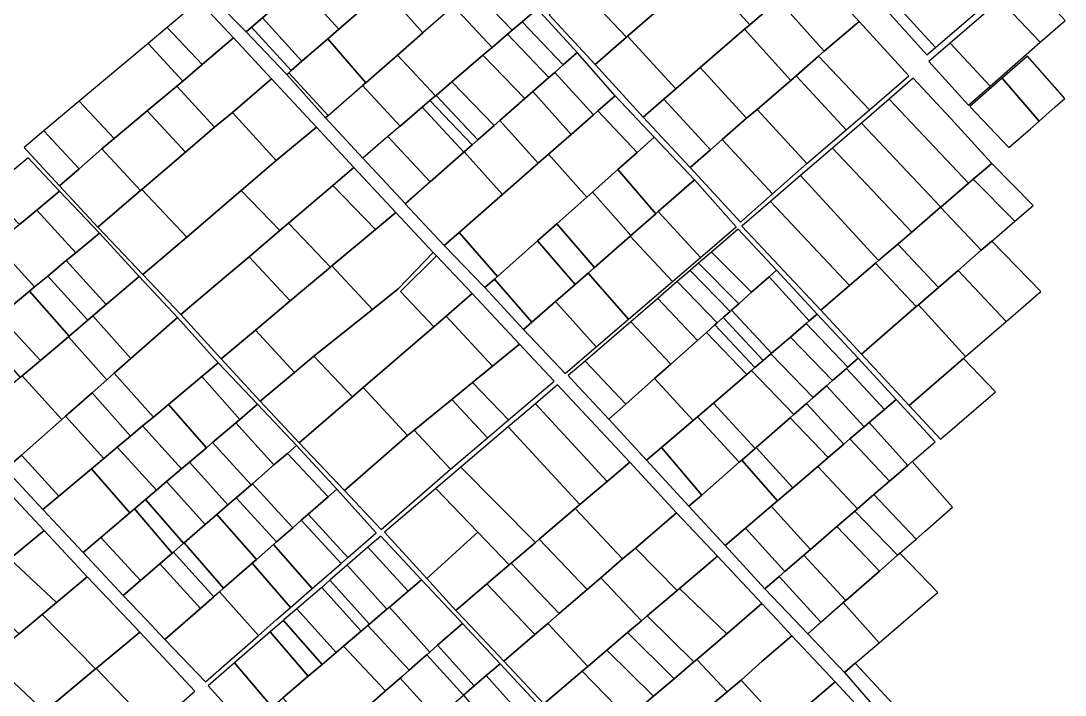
# Model space of a CAD drawing. Header units: metres. Extents: x 569648 to 571548, y 2333509 to 2335006.
# Drawn here: x 571015.2 to 571465.6, y 2334467.6 to 2334758.5 of the extents above; entities that cross this region are included whole.
import ezdxf

# ---------------------------------------------------------------- set-up
doc = ezdxf.new("R2010")
doc.units = ezdxf.units.M
doc.header["$MEASUREMENT"] = 0
doc.linetypes.add('CENTER', pattern=[2, 1.25, -0.25, 0.25, -0.25])
doc.layers.add('Net bo thua dat', color=210, linetype='CENTER', lineweight=30)

msp = doc.modelspace()

# ---------------------------------------------------------------- linework, layer by layer
at = {"layer": 'Net bo thua dat', "linetype": 'Continuous', "flags": 128}
for points in [[(571321.57, 2334790.71), (571314.49, 2334784.61), (571308.93, 2334779.77), (571329.63, 2334756.84), (571342.01, 2334767.51), (571342.24, 2334768.14)], [(571272.5, 2334786.45), (571271.12, 2334785.26), (571260.96, 2334776.53), (571256.48, 2334772.67), (571276.44, 2334751.52), (571276.83, 2334751.86), (571292.48, 2334765.47)], [(571143.79, 2334780.95), (571135.52, 2334773.79), (571135.38, 2334773.67), (571152.37, 2334754.91), (571160.74, 2334762.18)], [(571221.17, 2334781.83), (571213.56, 2334775.18), (571210.21, 2334772.25), (571227.18, 2334754.51), (571231.42, 2334758.14), (571237.87, 2334763.66)], [(571308.93, 2334779.77), (571305.78, 2334777.03), (571292.48, 2334765.47), (571276.83, 2334751.86), (571297.75, 2334729.15), (571308.19, 2334738.37), (571327.37, 2334754.89), (571329.63, 2334756.84)], [(571356.62, 2334780.4), (571342.24, 2334768.14), (571342.01, 2334767.51), (571361.76, 2334745.43), (571376.76, 2334758.31)], [(571427.02, 2334761.8), (571409.05, 2334780.77), (571394.54, 2334767.98), (571392.39, 2334766.08), (571409.66, 2334747.02)], [(571111.58, 2334778.63), (571098.77, 2334767.77), (571112.35, 2334753.72), (571119.37, 2334759.8), (571124.56, 2334764.3)], [(571448.89, 2334777.12), (571437.69, 2334767.46), (571454.88, 2334749.27), (571465.64, 2334758.72)], [(571135.38, 2334773.67), (571130.04, 2334769.04), (571124.56, 2334764.3), (571119.37, 2334759.8), (571136.46, 2334741.09), (571147.55, 2334750.72), (571152.37, 2334754.91)], [(571172.08, 2334772.02), (571168.26, 2334768.71), (571160.74, 2334762.18), (571152.37, 2334754.91), (571147.55, 2334750.72), (571164.02, 2334731.85), (571177.67, 2334743.79), (571188.61, 2334753.35)], [(571210.21, 2334772.25), (571201.83, 2334764.92), (571218.49, 2334747.07), (571225.15, 2334752.77), (571227.18, 2334754.51)], [(571256.48, 2334772.67), (571243.06, 2334761.13), (571262.95, 2334739.66), (571276.44, 2334751.52)], [(571091.95, 2334767.13), (571078.29, 2334755.66), (571093.42, 2334739.63), (571106.9, 2334751.16)], [(571342.01, 2334767.51), (571329.63, 2334756.84), (571327.37, 2334754.89), (571347.38, 2334732.81), (571349.69, 2334734.8), (571359.28, 2334743.24), (571361.76, 2334745.43)], [(571392.39, 2334766.08), (571388.82, 2334762.94), (571388.95, 2334762.8), (571406.04, 2334743.93), (571409.66, 2334747.02)], [(571454.88, 2334749.27), (571437.69, 2334767.46), (571416.11, 2334748.87), (571433.3, 2334730.32)], [(571214.54, 2334743.69), (571218.49, 2334747.07), (571201.83, 2334764.92), (571200.81, 2334764.02), (571188.61, 2334753.35), (571177.67, 2334743.79), (571194.07, 2334726.17), (571194.3, 2334726.37), (571201.14, 2334732.23)], [(571237.87, 2334763.66), (571231.42, 2334758.14), (571249.14, 2334739.53), (571255.14, 2334744.8), (571255.13, 2334744.82)], [(571119.37, 2334759.8), (571114.73, 2334755.78), (571131.86, 2334737.09), (571136.46, 2334741.09)], [(571231.42, 2334758.14), (571227.18, 2334754.51), (571225.15, 2334752.77), (571243.01, 2334734.13), (571245.48, 2334736.3), (571249.14, 2334739.53)], [(571376.76, 2334758.31), (571361.76, 2334745.43), (571359.28, 2334743.24), (571381.31, 2334720.19), (571398.24, 2334734.82)], [(571078.29, 2334755.66), (571070.09, 2334748.77), (571085.01, 2334732.44), (571093.42, 2334739.63)], [(571114.73, 2334755.78), (571112.35, 2334753.72), (571129.51, 2334735.78), (571129.55, 2334735.74), (571129.88, 2334735.37), (571130.78, 2334736.15), (571131.86, 2334737.09)], [(571225.15, 2334752.77), (571218.49, 2334747.07), (571214.54, 2334743.69), (571232.6, 2334724.97), (571236.04, 2334728), (571243.01, 2334734.13)], [(571327.37, 2334754.89), (571308.19, 2334738.37), (571328.19, 2334716.6), (571332.77, 2334720.26), (571347.38, 2334732.81)], [(571082.51, 2334730.31), (571085.01, 2334732.44), (571070.09, 2334748.77), (571040.38, 2334723.82), (571055.49, 2334707.73), (571069.73, 2334719.63)], [(571123.29, 2334733.53), (571106.9, 2334751.16), (571093.42, 2334739.63), (571085.01, 2334732.44), (571082.51, 2334730.31), (571098.76, 2334712.65), (571106.45, 2334719.04)], [(571147.55, 2334750.72), (571136.46, 2334741.09), (571131.86, 2334737.09), (571130.78, 2334736.15), (571147.78, 2334717.65), (571162.59, 2334730.6), (571164.02, 2334731.85)], [(571276.83, 2334751.86), (571276.44, 2334751.52), (571262.95, 2334739.66), (571283.57, 2334717.01), (571292.57, 2334724.72), (571297.75, 2334729.15)], [(571433.3, 2334730.32), (571416.11, 2334748.87), (571406.92, 2334740.94), (571424.03, 2334722.18)], [(571177.67, 2334743.79), (571164.02, 2334731.85), (571162.59, 2334730.6), (571178.84, 2334713.14), (571188.3, 2334721.23), (571191.63, 2334724.09), (571194.07, 2334726.17)], [(571214.54, 2334743.69), (571201.14, 2334732.23), (571219.35, 2334713.32), (571221.85, 2334715.51), (571232.6, 2334724.97)], [(571255.14, 2334744.8), (571249.14, 2334739.53), (571245.48, 2334736.3), (571262.19, 2334717.98), (571264.12, 2334719.67), (571271.59, 2334726.22)], [(571359.28, 2334743.24), (571349.69, 2334734.8), (571371.23, 2334711.47), (571381.31, 2334720.19)], [(571449.36, 2334743.27), (571438.54, 2334733.78), (571454.41, 2334715.3), (571461.42, 2334721.46), (571465.45, 2334725)], [(571130.78, 2334736.15), (571147.78, 2334717.65), (571146.66, 2334716.67), (571129.88, 2334735.37)], [(571245.48, 2334736.3), (571243.01, 2334734.13), (571236.04, 2334728), (571252.53, 2334709.51), (571262.19, 2334717.98)], [(571308.19, 2334738.37), (571297.75, 2334729.15), (571292.57, 2334724.72), (571312.62, 2334702.89), (571317.74, 2334707.4), (571328.19, 2334716.6)], [(571349.69, 2334734.8), (571347.38, 2334732.81), (571332.77, 2334720.26), (571354.22, 2334697), (571371.23, 2334711.47)], [(571098.76, 2334712.65), (571082.51, 2334730.31), (571069.73, 2334719.63), (571086.23, 2334701.92)], [(571123.29, 2334733.53), (571106.45, 2334719.04), (571125.31, 2334698.2), (571142.67, 2334712.69)], [(571162.59, 2334730.6), (571178.84, 2334713.14), (571173.51, 2334708.58), (571162.71, 2334699.33), (571146.66, 2334716.67), (571147.78, 2334717.65)], [(571201.14, 2334732.23), (571194.3, 2334726.37), (571212.39, 2334707.2), (571219.35, 2334713.32)], [(571416.28, 2334716.39), (571400.17, 2334733.75), (571389.76, 2334724.77), (571423.99, 2334688.44), (571425.99, 2334690.16), (571434, 2334697.04)], [(571438.54, 2334733.78), (571424.61, 2334721.56), (571441.39, 2334703.86), (571450.64, 2334711.99), (571454.41, 2334715.3)], [(571194.3, 2334726.37), (571194.07, 2334726.17), (571191.63, 2334724.09), (571209.9, 2334705.01), (571212.39, 2334707.2)], [(571236.04, 2334728), (571232.6, 2334724.97), (571221.85, 2334715.51), (571238.33, 2334697.07), (571242.8, 2334700.99), (571252.53, 2334709.51)], [(571271.59, 2334726.22), (571264.12, 2334719.67), (571281.01, 2334701.68), (571288.45, 2334708.28)], [(571055.49, 2334707.73), (571040.38, 2334723.82), (571025.18, 2334711.05), (571040.33, 2334694.74), (571050.18, 2334703.29)], [(571188.3, 2334721.23), (571178.84, 2334713.14), (571173.51, 2334708.58), (571191.7, 2334689), (571206.31, 2334701.85)], [(571191.63, 2334724.09), (571188.3, 2334721.23), (571206.31, 2334701.85), (571206.48, 2334702), (571209.9, 2334705.01)], [(571292.57, 2334724.72), (571283.57, 2334717.01), (571303.95, 2334695.26), (571312.62, 2334702.89)], [(571389.76, 2334724.77), (571377.76, 2334714.42), (571412, 2334678.14), (571423.99, 2334688.44)], [(571069.73, 2334719.63), (571055.49, 2334707.73), (571050.18, 2334703.29), (571066.86, 2334685.34), (571067.33, 2334685.75), (571086.23, 2334701.92)], [(571110.21, 2334685.28), (571125.31, 2334698.2), (571106.45, 2334719.04), (571098.76, 2334712.65), (571086.23, 2334701.92), (571067.33, 2334685.75), (571086.79, 2334665.23)], [(571264.12, 2334719.67), (571262.19, 2334717.98), (571252.53, 2334709.51), (571242.8, 2334700.99), (571259.36, 2334682.47), (571261.83, 2334684.67), (571272.74, 2334694.34), (571281.01, 2334701.68)], [(571332.77, 2334720.26), (571328.19, 2334716.6), (571317.74, 2334707.4), (571339.44, 2334683.91), (571354.22, 2334697)], [(571149.8, 2334687.55), (571158.89, 2334695.29), (571142.67, 2334712.69), (571125.31, 2334698.2), (571110.21, 2334685.28), (571126.91, 2334668.07), (571130.61, 2334671.22)], [(571221.85, 2334715.51), (571219.35, 2334713.32), (571212.39, 2334707.2), (571209.9, 2334705.01), (571206.48, 2334702), (571222.99, 2334683.63), (571238.33, 2334697.07)], [(571377.76, 2334714.42), (571365.26, 2334703.64), (571399.49, 2334667.39), (571411.96, 2334678.1), (571412, 2334678.14)], [(571025.18, 2334711.05), (571016.63, 2334703.87), (571019.63, 2334700.62), (571031.85, 2334687.38), (571040.33, 2334694.74)], [(571173.51, 2334708.58), (571162.71, 2334699.33), (571181.05, 2334679.63), (571191.7, 2334689)], [(571305.75, 2334689.88), (571288.45, 2334708.28), (571281.01, 2334701.68), (571272.74, 2334694.34), (571289.03, 2334675.25), (571290.17, 2334676.24)], [(571317.74, 2334707.4), (571312.62, 2334702.89), (571303.95, 2334695.26), (571325.58, 2334671.64), (571339.44, 2334683.91)], [(571050.18, 2334703.29), (571040.33, 2334694.74), (571031.85, 2334687.38), (571048.48, 2334669.56), (571066.86, 2334685.34)], [(571365.26, 2334703.64), (571351.56, 2334691.81), (571385.19, 2334655.11), (571393.44, 2334662.19), (571399.49, 2334667.39)], [(571031.86, 2334685.06), (571018.34, 2334699.47), (571000.88, 2334684.84), (571014.58, 2334670.59), (571022.07, 2334676.86)], [(571206.48, 2334702), (571206.31, 2334701.85), (571191.7, 2334689), (571181.04, 2334679.62), (571197.82, 2334661.57), (571204.26, 2334667.21), (571222.99, 2334683.63)], [(571242.8, 2334700.99), (571238.33, 2334697.07), (571222.99, 2334683.63), (571204.26, 2334667.21), (571220.79, 2334648.27), (571238.07, 2334663.59), (571246.37, 2334670.95), (571259.36, 2334682.47)], [(571158.89, 2334695.29), (571149.8, 2334687.55), (571168.14, 2334668.5), (571176.97, 2334675.9)], [(571272.74, 2334694.34), (571261.83, 2334684.67), (571278.37, 2334665.92), (571289.03, 2334675.25)], [(571434, 2334697.04), (571425.99, 2334690.16), (571443.98, 2334672.08), (571451.79, 2334678.84)], [(571323.7, 2334669.63), (571305.75, 2334689.88), (571290.17, 2334676.24), (571308.33, 2334656.45)], [(571351.56, 2334691.81), (571338.61, 2334680.64), (571372.67, 2334644.35), (571383.8, 2334653.91), (571385.19, 2334655.11)], [(571425.99, 2334690.16), (571423.99, 2334688.44), (571412, 2334678.14), (571411.96, 2334678.1), (571429.49, 2334659.53), (571434.05, 2334663.48), (571443.98, 2334672.08)], [(571031.86, 2334685.06), (571022.07, 2334676.86), (571038.93, 2334658.46), (571049.09, 2334666.85)], [(571067.33, 2334685.75), (571066.86, 2334685.34), (571048.48, 2334669.56), (571067.83, 2334649.01), (571086.79, 2334665.23)], [(571110.21, 2334685.28), (571086.79, 2334665.23), (571067.83, 2334649.01), (571084.27, 2334631.78), (571101.22, 2334646.21), (571113.63, 2334656.77), (571126.91, 2334668.07)], [(571168.14, 2334668.5), (571149.8, 2334687.55), (571130.61, 2334671.22), (571148.81, 2334652.29), (571149.4, 2334652.79)], [(571277.99, 2334665.59), (571278.37, 2334665.92), (571261.83, 2334684.67), (571259.36, 2334682.47), (571246.37, 2334670.95), (571262.6, 2334652.11)], [(571338.61, 2334680.64), (571326.25, 2334669.98), (571360.33, 2334633.75), (571372.67, 2334644.35)], [(571038.93, 2334658.46), (571022.07, 2334676.86), (571014.58, 2334670.59), (571004.36, 2334662.03), (571021.05, 2334643.7), (571026.78, 2334648.43), (571034.81, 2334655.06)], [(571193.1, 2334658.59), (571176.97, 2334675.9), (571168.14, 2334668.5), (571149.4, 2334652.79), (571166.87, 2334634.01), (571177.98, 2334642.83)], [(571290.17, 2334676.24), (571289.03, 2334675.25), (571278.37, 2334665.92), (571277.99, 2334665.59), (571296.23, 2334646.07), (571308.33, 2334656.45)], [(571429.49, 2334659.53), (571411.96, 2334678.1), (571399.49, 2334667.39), (571393.44, 2334662.19), (571410.99, 2334643.5), (571419.46, 2334650.84)], [(571148.81, 2334652.29), (571130.61, 2334671.22), (571126.91, 2334668.07), (571113.63, 2334656.77), (571131.43, 2334637.73), (571137.51, 2334642.83)], [(571049.09, 2334666.85), (571038.93, 2334658.46), (571034.81, 2334655.06), (571052.06, 2334636.11), (571066.31, 2334648.2)], [(571204.26, 2334667.21), (571197.82, 2334661.57), (571214.93, 2334643.88), (571215.34, 2334643.43), (571219.45, 2334647.08), (571220.79, 2334648.27)], [(571246.37, 2334670.95), (571238.07, 2334663.59), (571254.27, 2334644.83), (571259.85, 2334649.71), (571262.6, 2334652.11)], [(571324.57, 2334668.61), (571313.04, 2334658.67), (571330.4, 2334641.41), (571337.94, 2334648.12), (571341.16, 2334650.98)], [(571018.89, 2334641.91), (571021.05, 2334643.7), (571004.36, 2334662.03), (571001.28, 2334659.45), (570991.57, 2334651.31), (570984.53, 2334645.42), (571000.43, 2334626.67), (571005.81, 2334631.12)], [(571238.07, 2334663.59), (571220.79, 2334648.27), (571219.45, 2334647.08), (571235.6, 2334628.48), (571245.82, 2334637.43), (571254.27, 2334644.83)], [(571296.23, 2334646.07), (571277.99, 2334665.59), (571262.6, 2334652.11), (571259.85, 2334649.71), (571277.29, 2334629.82)], [(571393.44, 2334662.19), (571385.19, 2334655.11), (571383.8, 2334653.91), (571401.43, 2334635.23), (571402.36, 2334636.03), (571410.99, 2334643.5)], [(571434.05, 2334663.48), (571429.49, 2334659.53), (571419.46, 2334650.84), (571440.17, 2334628.82), (571444.38, 2334632.46), (571455.11, 2334641.73)], [(571193.39, 2334626.56), (571179.01, 2334641.74), (571194.52, 2334657.17), (571193.1, 2334658.59), (571177.98, 2334642.83), (571166.87, 2334634.01), (571141.54, 2334613.9), (571158.31, 2334596.29), (571162.93, 2334600.26)], [(571313.04, 2334658.67), (571307.55, 2334653.94), (571324.83, 2334636.46), (571330.4, 2334641.41)], [(571034.81, 2334655.06), (571026.78, 2334648.43), (571044.08, 2334629.34), (571046.29, 2334631.21), (571052.06, 2334636.11)], [(571131.43, 2334637.73), (571113.63, 2334656.77), (571101.22, 2334646.21), (571084.27, 2334631.78), (571101.57, 2334612.71), (571116.38, 2334625.12)], [(571194.52, 2334657.17), (571179.01, 2334641.74), (571193.39, 2334626.56), (571198.65, 2334631.13), (571209.83, 2334640.82)], [(571307.55, 2334653.94), (571303.91, 2334650.8), (571321.12, 2334633.15), (571321.71, 2334633.68), (571324.83, 2334636.46)], [(571401.43, 2334635.23), (571383.8, 2334653.91), (571372.67, 2334644.35), (571360.33, 2334633.75), (571377.81, 2334614.77)], [(571149.4, 2334652.79), (571148.81, 2334652.29), (571137.51, 2334642.83), (571131.43, 2334637.73), (571116.38, 2334625.12), (571133.19, 2334606.84), (571141.54, 2334613.9), (571166.87, 2334634.01)], [(571259.85, 2334649.71), (571254.27, 2334644.83), (571245.82, 2334637.43), (571263.32, 2334617.85), (571277.29, 2334629.82)], [(571303.91, 2334650.8), (571298.34, 2334646), (571315.59, 2334628.24), (571318.16, 2334630.52), (571321.12, 2334633.15)], [(571341.16, 2334650.98), (571337.94, 2334648.12), (571355.27, 2334629.05), (571358.75, 2334632.03)], [(571419.46, 2334650.84), (571410.99, 2334643.5), (571402.36, 2334636.03), (571422.72, 2334613.72), (571440.17, 2334628.82)], [(571026.78, 2334648.43), (571021.05, 2334643.7), (571018.89, 2334641.91), (571036.05, 2334622.53), (571044.08, 2334629.34)], [(571066.31, 2334648.2), (571052.06, 2334636.11), (571046.29, 2334631.21), (571062.69, 2334612.82), (571082.79, 2334630.55)], [(571215.34, 2334643.43), (571231.97, 2334625.31), (571235.6, 2334628.48), (571219.45, 2334647.08)], [(571298.34, 2334646), (571289.9, 2334638.72), (571307.06, 2334620.65), (571310.92, 2334624.08), (571314.56, 2334627.32), (571315.59, 2334628.24)], [(571337.94, 2334648.12), (571330.4, 2334641.41), (571324.83, 2334636.46), (571321.71, 2334633.68), (571338.97, 2334615.07), (571347.14, 2334622.07), (571353.92, 2334627.89), (571355.27, 2334629.05)], [(571018.89, 2334641.91), (571005.81, 2334631.12), (571023.64, 2334612), (571035.72, 2334622.24), (571036.05, 2334622.53)], [(571209.83, 2334640.82), (571198.65, 2334631.13), (571218.71, 2334609.57), (571230.25, 2334619.02)], [(571245.82, 2334637.43), (571235.6, 2334628.48), (571231.97, 2334625.31), (571249.98, 2334606.4), (571263.32, 2334617.85)], [(571289.9, 2334638.72), (571278.29, 2334628.72), (571295.58, 2334610.43), (571307.06, 2334620.65)], [(571421.75, 2334612.88), (571422.72, 2334613.72), (571402.36, 2334636.03), (571401.43, 2334635.23), (571377.81, 2334614.77), (571398.32, 2334592.62)], [(571005.81, 2334631.12), (571000.43, 2334626.67), (570997.6, 2334624.34), (571014.98, 2334604.65), (571015.82, 2334605.36), (571023.64, 2334612)], [(571046.29, 2334631.21), (571044.08, 2334629.34), (571036.05, 2334622.53), (571035.72, 2334622.24), (571052.26, 2334603.62), (571055.51, 2334606.49), (571062.69, 2334612.82)], [(571093.25, 2334605.07), (571100.33, 2334611), (571082.79, 2334630.55), (571062.69, 2334612.82), (571055.51, 2334606.49), (571072.37, 2334587.59), (571078.87, 2334593.03)], [(571218.71, 2334609.57), (571198.65, 2334631.13), (571193.39, 2334626.56), (571162.93, 2334600.26), (571182, 2334579.66), (571184.91, 2334581.86), (571201.11, 2334595.14), (571210.02, 2334602.44)], [(571318.16, 2334630.52), (571315.59, 2334628.24), (571314.56, 2334627.32), (571331.83, 2334608.94), (571335.39, 2334611.99)], [(571321.71, 2334633.68), (571321.12, 2334633.15), (571318.16, 2334630.52), (571335.39, 2334611.99), (571338.74, 2334614.87), (571338.97, 2334615.07)], [(571358.75, 2334632.03), (571355.27, 2334629.05), (571353.92, 2334627.89), (571371.98, 2334609.12), (571376.34, 2334612.92)], [(571278.29, 2334628.72), (571258.58, 2334611.72), (571276.11, 2334593.12), (571288.57, 2334604.2), (571295.58, 2334610.43)], [(571314.56, 2334627.32), (571310.92, 2334624.08), (571328.28, 2334605.9), (571330.32, 2334607.65), (571331.83, 2334608.94)], [(571353.92, 2334627.89), (571347.14, 2334622.07), (571365.3, 2334603.27), (571371.29, 2334608.51), (571371.98, 2334609.12)], [(571035.72, 2334622.24), (571023.64, 2334612), (571015.82, 2334605.36), (571032.85, 2334586.49), (571034.46, 2334587.91), (571045.96, 2334598.06), (571052.26, 2334603.62)], [(571116.38, 2334625.12), (571101.57, 2334612.71), (571118.44, 2334594.36), (571133.19, 2334606.84)], [(571310.92, 2334624.08), (571307.06, 2334620.65), (571295.58, 2334610.43), (571288.57, 2334604.2), (571305.15, 2334586.06), (571307.03, 2334587.67), (571313.92, 2334593.58), (571328.28, 2334605.9)], [(571347.14, 2334622.07), (571338.97, 2334615.07), (571338.74, 2334614.87), (571356.94, 2334595.95), (571362.72, 2334601), (571365.3, 2334603.27)], [(571245.25, 2334603.01), (571230.25, 2334619.02), (571218.71, 2334609.57), (571210.02, 2334602.44), (571225.57, 2334586.31)], [(571141.54, 2334613.9), (571133.19, 2334606.84), (571118.44, 2334594.36), (571135.3, 2334576.51), (571158.31, 2334596.29)], [(571338.74, 2334614.87), (571335.39, 2334611.99), (571331.83, 2334608.94), (571330.32, 2334607.65), (571348.68, 2334588.72), (571354.04, 2334593.41), (571356.94, 2334595.95)], [(571376.34, 2334612.92), (571371.98, 2334609.12), (571371.29, 2334608.51), (571387.78, 2334590.86), (571392.75, 2334595.1)], [(571434.39, 2334597.45), (571435.61, 2334598.5), (571421.75, 2334612.88), (571398.32, 2334592.62), (571411.91, 2334578.08)], [(571100.33, 2334611), (571093.25, 2334605.07), (571109.62, 2334586.51), (571117.33, 2334593.06)], [(571258.58, 2334611.72), (571251.29, 2334605.44), (571253.77, 2334602.79), (571268.83, 2334586.64), (571276.11, 2334593.12)], [(571371.29, 2334608.51), (571365.3, 2334603.27), (571362.72, 2334601), (571379, 2334583.36), (571381.16, 2334585.21), (571387.78, 2334590.86)], [(571015.82, 2334605.36), (571014.98, 2334604.65), (570990.6, 2334583.96), (571000, 2334574.06), (571008.55, 2334565.05), (571015.46, 2334571.15), (571032.85, 2334586.49)], [(571055.51, 2334606.49), (571052.26, 2334603.62), (571045.96, 2334598.06), (571062.5, 2334579.33), (571067.74, 2334583.72), (571072.37, 2334587.59)], [(571093.25, 2334605.07), (571078.87, 2334593.03), (571095.29, 2334574.34), (571097.88, 2334576.54), (571107.92, 2334585.07), (571109.62, 2334586.51)], [(571288.57, 2334604.2), (571276.11, 2334593.12), (571268.83, 2334586.64), (571285.14, 2334568.9), (571291.56, 2334574.41), (571305.15, 2334586.06)], [(571347.02, 2334587.27), (571348.68, 2334588.72), (571330.32, 2334607.65), (571328.28, 2334605.9), (571313.92, 2334593.58), (571331.93, 2334574.06), (571332.36, 2334574.43)], [(571162.93, 2334600.26), (571158.31, 2334596.29), (571135.3, 2334576.51), (571154.77, 2334555.89), (571182, 2334579.66)], [(571210.02, 2334602.44), (571201.11, 2334595.14), (571216.44, 2334578.56), (571225.57, 2334586.31)], [(571246.75, 2334601.45), (571237.15, 2334593.29), (571268.08, 2334559.76), (571277.87, 2334568.08)], [(571362.72, 2334601), (571356.94, 2334595.95), (571354.04, 2334593.41), (571370.22, 2334575.87), (571372.84, 2334578.11), (571379, 2334583.36)], [(571045.96, 2334598.06), (571034.46, 2334587.91), (571050.99, 2334569.7), (571056.79, 2334574.55), (571062.5, 2334579.33)], [(571216.44, 2334578.56), (571201.11, 2334595.14), (571184.91, 2334581.86), (571200.54, 2334565.07)], [(571392.75, 2334595.1), (571387.78, 2334590.86), (571381.16, 2334585.21), (571397.79, 2334566.69), (571399.69, 2334568.33), (571409.55, 2334576.84)], [(571078.87, 2334593.03), (571072.37, 2334587.59), (571067.74, 2334583.72), (571084.52, 2334565.19), (571087.99, 2334568.13), (571095.29, 2334574.34)], [(571117.33, 2334593.06), (571109.62, 2334586.51), (571107.92, 2334585.07), (571124.39, 2334566.9), (571130.16, 2334571.9), (571134.04, 2334575.26)], [(571237.15, 2334593.29), (571225.43, 2334583.32), (571256.38, 2334549.83), (571268.08, 2334559.76)], [(571313.92, 2334593.58), (571307.03, 2334587.67), (571325.1, 2334568.08), (571326.17, 2334569.02), (571331.93, 2334574.06)], [(571354.04, 2334593.41), (571348.68, 2334588.72), (571347.02, 2334587.27), (571363.44, 2334570.08), (571370.22, 2334575.87)], [(571034.46, 2334587.91), (571032.85, 2334586.49), (571015.46, 2334571.15), (571031.6, 2334553.46), (571045.66, 2334565.23), (571050.99, 2334569.7)], [(571325.1, 2334568.08), (571307.03, 2334587.67), (571305.15, 2334586.06), (571291.56, 2334574.41), (571308.93, 2334553.93)], [(571363.44, 2334570.08), (571347.02, 2334587.27), (571332.36, 2334574.43), (571348.19, 2334557.06), (571358.95, 2334566.25)], [(571067.74, 2334583.72), (571062.5, 2334579.33), (571056.79, 2334574.55), (571073.67, 2334555.97), (571078.1, 2334559.73), (571084.52, 2334565.19)], [(571107.92, 2334585.07), (571097.88, 2334576.54), (571114.48, 2334558.31), (571115.06, 2334558.82), (571124.39, 2334566.9)], [(571184.91, 2334581.86), (571182, 2334579.66), (571154.77, 2334555.89), (571170.65, 2334539.08), (571200.54, 2334565.07)], [(571225.43, 2334583.32), (571205, 2334565.94), (571237.24, 2334533.5), (571238.81, 2334534.84), (571254.32, 2334548.08), (571256.38, 2334549.83)], [(571381.16, 2334585.21), (571379, 2334583.36), (571372.84, 2334578.11), (571389.9, 2334559.89), (571397.79, 2334566.69)], [(571097.88, 2334576.54), (571095.29, 2334574.34), (571087.99, 2334568.13), (571104.53, 2334549.69), (571108.03, 2334552.73), (571114.48, 2334558.31)], [(571372.84, 2334578.11), (571370.22, 2334575.87), (571363.44, 2334570.08), (571358.95, 2334566.25), (571376.1, 2334547.97), (571383.18, 2334554.08), (571389.9, 2334559.89)], [(571056.79, 2334574.55), (571050.99, 2334569.7), (571045.66, 2334565.23), (571062.18, 2334546.21), (571064.21, 2334547.94), (571068.93, 2334551.94), (571073.67, 2334555.97)], [(571134.04, 2334575.26), (571130.16, 2334571.9), (571147.71, 2334553.13), (571151.56, 2334556.49)], [(571291.56, 2334574.41), (571285.14, 2334568.9), (571303.37, 2334549.07), (571308.93, 2334553.93)], [(571332.36, 2334574.43), (571331.93, 2334574.06), (571326.17, 2334569.02), (571341.53, 2334551.38), (571348.19, 2334557.06)], [(571015.46, 2334571.15), (571008.55, 2334565.05), (571024.69, 2334547.68), (571031.6, 2334553.46)], [(571087.99, 2334568.13), (571084.52, 2334565.19), (571078.1, 2334559.73), (571094.67, 2334541.15), (571099.78, 2334545.59), (571104.53, 2334549.69)], [(571130.16, 2334571.9), (571124.39, 2334566.9), (571115.06, 2334558.82), (571132.5, 2334539.82), (571136.17, 2334543.04), (571139.2, 2334545.69), (571147.71, 2334553.13)], [(571298.08, 2334546.24), (571277.87, 2334568.08), (571268.08, 2334559.76), (571256.38, 2334549.83), (571254.32, 2334548.08), (571274.77, 2334526.34), (571280.3, 2334531.06)], [(571341.53, 2334551.38), (571326.17, 2334569.02), (571325.1, 2334568.08), (571308.93, 2334553.93), (571303.37, 2334549.07), (571318.96, 2334532.11), (571327.72, 2334539.59), (571338.81, 2334549.05)], [(571399.69, 2334568.33), (571397.79, 2334566.69), (571389.9, 2334559.89), (571383.18, 2334554.08), (571401.36, 2334534.95), (571405.27, 2334538.37), (571417.11, 2334548.73)], [(571045.66, 2334565.23), (571031.6, 2334553.46), (571024.69, 2334547.68), (571042.06, 2334529.12), (571049.71, 2334535.62), (571062.18, 2334546.21)], [(571205, 2334565.94), (571194.25, 2334556.79), (571212.35, 2334537.91), (571225.84, 2334523.76), (571226.7, 2334524.5), (571237.24, 2334533.5)], [(571376.1, 2334547.97), (571358.95, 2334566.25), (571348.19, 2334557.06), (571341.53, 2334551.38), (571338.81, 2334549.05), (571355.75, 2334530.41), (571367.22, 2334540.3), (571374.93, 2334546.96)], [(571025.25, 2334538.65), (571004.92, 2334560.21), (570993.6, 2334550.6), (570984.43, 2334542.82), (571004.86, 2334521.71), (571010.51, 2334526.4)], [(571078.1, 2334559.73), (571073.67, 2334555.97), (571068.93, 2334551.94), (571085.41, 2334533.14), (571085.59, 2334533.29), (571094.67, 2334541.15)], [(571115.06, 2334558.82), (571114.48, 2334558.31), (571108.03, 2334552.73), (571125.49, 2334533.7), (571132.5, 2334539.82)], [(571151.56, 2334556.49), (571147.71, 2334553.13), (571139.2, 2334545.69), (571156.26, 2334527), (571168.43, 2334537.64)], [(571212.35, 2334537.91), (571194.25, 2334556.79), (571172.02, 2334537.89), (571190.26, 2334517.91)], [(571383.18, 2334554.08), (571376.1, 2334547.97), (571374.93, 2334546.96), (571393.36, 2334527.96), (571394.38, 2334528.85), (571401.36, 2334534.95)], [(571068.93, 2334551.94), (571064.21, 2334547.94), (571080.43, 2334528.82), (571081.03, 2334529.34), (571085.41, 2334533.14)], [(571108.03, 2334552.73), (571104.53, 2334549.69), (571099.78, 2334545.59), (571116.86, 2334526.16), (571124.17, 2334532.55), (571125.49, 2334533.7)], [(571064.21, 2334547.94), (571062.18, 2334546.21), (571049.71, 2334535.62), (571066.87, 2334517.08), (571075.2, 2334524.29), (571080.43, 2334528.82)], [(571099.78, 2334545.59), (571094.67, 2334541.15), (571085.59, 2334533.29), (571102.58, 2334513.67), (571115, 2334524.53), (571116.86, 2334526.16)], [(571139.2, 2334545.69), (571136.17, 2334543.04), (571153.35, 2334524.45), (571156.26, 2334527)], [(571254.32, 2334548.08), (571238.81, 2334534.84), (571259.44, 2334513.14), (571265.35, 2334518.23), (571274.77, 2334526.34)], [(571315.76, 2334527.57), (571298.08, 2334546.24), (571280.3, 2334531.06), (571298.33, 2334512.76), (571299.37, 2334513.64)], [(571338.81, 2334549.05), (571327.72, 2334539.59), (571344.76, 2334520.92), (571353, 2334528.03), (571355.75, 2334530.41)], [(571374.93, 2334546.96), (571367.22, 2334540.3), (571385.56, 2334521.13), (571393.36, 2334527.96)], [(571136.17, 2334543.04), (571132.5, 2334539.82), (571125.49, 2334533.7), (571124.17, 2334532.55), (571140.88, 2334513.55), (571153.35, 2334524.45)], [(571025.25, 2334538.65), (571010.51, 2334526.4), (571030.54, 2334507.5), (571043.86, 2334518.67)], [(571170.5, 2334536.23), (571164.88, 2334531.36), (571182.21, 2334512.41), (571187.98, 2334517.33)], [(571212.35, 2334537.91), (571190.26, 2334517.91), (571202.85, 2334504.14), (571216.24, 2334515.57), (571225.84, 2334523.76)], [(571327.72, 2334539.59), (571318.96, 2334532.11), (571336.12, 2334513.46), (571342.28, 2334518.78), (571344.76, 2334520.92)], [(571367.22, 2334540.3), (571355.75, 2334530.41), (571353, 2334528.03), (571371.02, 2334508.42), (571385.56, 2334521.13)], [(571049.71, 2334535.62), (571042.06, 2334529.12), (571059.34, 2334510.55), (571066.87, 2334517.08)], [(571085.59, 2334533.29), (571085.41, 2334533.14), (571081.03, 2334529.34), (571098.42, 2334510.04), (571100.89, 2334512.19), (571102.58, 2334513.67)], [(571124.17, 2334532.55), (571116.86, 2334526.16), (571115, 2334524.53), (571131.49, 2334505.34), (571140.88, 2334513.55)], [(571238.81, 2334534.84), (571237.24, 2334533.5), (571226.7, 2334524.5), (571247.41, 2334502.78), (571259.44, 2334513.14)], [(571081.03, 2334529.34), (571080.43, 2334528.82), (571075.2, 2334524.29), (571092.64, 2334504.99), (571098.42, 2334510.04)], [(571164.88, 2334531.36), (571156.02, 2334523.68), (571173.12, 2334504.67), (571174.15, 2334505.55), (571182.21, 2334512.41)], [(571298.33, 2334512.76), (571280.3, 2334531.06), (571274.77, 2334526.34), (571265.35, 2334518.23), (571282.85, 2334499.61), (571285.37, 2334501.75)], [(571315.76, 2334527.57), (571299.37, 2334513.64), (571319.69, 2334494.06), (571334.87, 2334507.06)], [(571353, 2334528.03), (571344.76, 2334520.92), (571342.28, 2334518.78), (571360.29, 2334499.03), (571369.95, 2334507.48), (571371.02, 2334508.42)], [(571394.38, 2334528.85), (571393.36, 2334527.96), (571385.56, 2334521.13), (571371.02, 2334508.42), (571369.95, 2334507.48), (571385.48, 2334490.2), (571408.32, 2334509.79), (571410.76, 2334511.88)], [(571030.54, 2334507.5), (571010.51, 2334526.4), (571004.86, 2334521.71), (570993.87, 2334512.57), (571014.51, 2334494.07), (571024.37, 2334502.33)], [(571075.2, 2334524.29), (571066.87, 2334517.08), (571059.34, 2334510.55), (571069.38, 2334500), (571077.35, 2334491.62), (571092.64, 2334504.98)], [(571115, 2334524.53), (571102.58, 2334513.67), (571100.89, 2334512.19), (571117.69, 2334493.28), (571125.38, 2334500), (571131.49, 2334505.34)], [(571156.02, 2334523.68), (571148.53, 2334517.18), (571165.59, 2334498.24), (571171.2, 2334503.03), (571173.12, 2334504.67)], [(571226.7, 2334524.5), (571225.84, 2334523.76), (571216.24, 2334515.57), (571236.87, 2334493.7), (571242.47, 2334498.52), (571247.41, 2334502.78)], [(571061.5, 2334500), (571043.86, 2334518.67), (571030.54, 2334507.5), (571024.37, 2334502.33), (571047.42, 2334478.87), (571047.66, 2334479.07), (571066.46, 2334494.75)], [(571276.89, 2334494.54), (571282.85, 2334499.61), (571265.35, 2334518.23), (571259.44, 2334513.14), (571247.41, 2334502.78), (571242.47, 2334498.52), (571259.7, 2334479.94), (571267.95, 2334486.95)], [(571342.28, 2334518.78), (571336.12, 2334513.46), (571348.94, 2334500), (571354.6, 2334494.05), (571360.29, 2334499.03)], [(571144.96, 2334514.09), (571134.27, 2334504.82), (571151.19, 2334485.97), (571154.43, 2334488.73), (571162.01, 2334495.19)], [(571148.53, 2334517.18), (571144.96, 2334514.09), (571162.01, 2334495.19), (571164.94, 2334497.69), (571165.59, 2334498.24)], [(571187.98, 2334517.33), (571182.21, 2334512.41), (571174.15, 2334505.55), (571191.63, 2334486.16), (571194.99, 2334489.11), (571205.65, 2334498.45), (571204.2, 2334500)], [(571216.24, 2334515.57), (571202.85, 2334504.14), (571206.75, 2334500), (571223.51, 2334482.19), (571236.87, 2334493.7)], [(571299.37, 2334513.64), (571298.33, 2334512.76), (571285.37, 2334501.75), (571305.53, 2334481.96), (571306.77, 2334483.02), (571319.69, 2334494.06)], [(571100.89, 2334512.19), (571077.35, 2334491.62), (571094.86, 2334473.31), (571117.69, 2334493.28)], [(571134.27, 2334504.82), (571128.71, 2334500), (571128.5, 2334499.82), (571145.21, 2334480.87), (571151.19, 2334485.97)], [(571174.15, 2334505.55), (571173.12, 2334504.67), (571171.2, 2334503.03), (571164.94, 2334497.69), (571182.65, 2334478.29), (571188.78, 2334483.66), (571190.31, 2334485), (571191.63, 2334486.16)], [(571334.94, 2334482.21), (571347.76, 2334493.14), (571341.41, 2334500), (571334.87, 2334507.06), (571319.69, 2334494.06), (571306.77, 2334483.02), (571319.81, 2334468.98), (571325.84, 2334474.08)], [(571369.95, 2334507.48), (571354.6, 2334494.05), (571370.51, 2334477.36), (571375.12, 2334481.31), (571385.48, 2334490.2)], [(571047.42, 2334478.87), (571024.37, 2334502.33), (571014.51, 2334494.07), (571001.46, 2334483.13), (571025.35, 2334460.46)], [(571285.37, 2334501.75), (571282.85, 2334499.61), (571276.89, 2334494.54), (571296.96, 2334474.66), (571305.53, 2334481.96)], [(571128.5, 2334499.82), (571122.75, 2334494.84), (571139.17, 2334475.73), (571145.21, 2334480.87)], [(571164.94, 2334497.69), (571154.43, 2334488.73), (571172.49, 2334469.38), (571178.78, 2334474.9), (571179.82, 2334475.81), (571182.65, 2334478.29)], [(571205.65, 2334498.45), (571194.99, 2334489.11), (571210.79, 2334471.56), (571215.96, 2334476), (571221.89, 2334481.09)], [(571242.47, 2334498.52), (571236.87, 2334493.7), (571223.51, 2334482.19), (571240.72, 2334463.81), (571257.27, 2334477.87), (571259.7, 2334479.94)], [(571066.46, 2334494.75), (571047.66, 2334479.07), (571072.11, 2334453.53), (571090.25, 2334469.25)], [(571139.17, 2334475.73), (571122.75, 2334494.84), (571107.34, 2334481.48), (571123.6, 2334462.45), (571128.2, 2334466.37)], [(571276.89, 2334494.54), (571267.95, 2334486.95), (571288.14, 2334467.15), (571296.96, 2334474.66)], [(571366.42, 2334473.26), (571347.76, 2334493.14), (571334.94, 2334482.21), (571325.84, 2334474.08), (571344.03, 2334454.24), (571350.79, 2334460)], [(571166.66, 2334464.27), (571172.49, 2334469.38), (571154.43, 2334488.73), (571151.19, 2334485.97), (571145.21, 2334480.87), (571139.17, 2334475.73), (571128.2, 2334466.37), (571146.11, 2334446.26), (571152.98, 2334452.28)], [(571194.99, 2334489.11), (571191.63, 2334486.16), (571190.31, 2334485), (571206.19, 2334467.6), (571210.79, 2334471.56)], [(571267.95, 2334486.95), (571259.7, 2334479.94), (571257.27, 2334477.87), (571276.97, 2334457.65), (571279.28, 2334459.61), (571288.14, 2334467.15)], [(571001.46, 2334483.13), (570979.58, 2334464.79), (571000, 2334445.06), (571003.19, 2334441.98), (571013.28, 2334450.39), (571019.69, 2334455.74), (571024.31, 2334459.6), (571025.35, 2334460.46)], [(571190.31, 2334485), (571188.78, 2334483.66), (571182.65, 2334478.29), (571179.82, 2334475.81), (571178.78, 2334474.9), (571194.54, 2334457.6), (571195.94, 2334458.8), (571206.19, 2334467.6)], [(571313.61, 2334463.69), (571319.81, 2334468.98), (571306.77, 2334483.02), (571305.53, 2334481.96), (571296.96, 2334474.66), (571288.14, 2334467.15), (571279.28, 2334459.61), (571292.22, 2334445.64), (571298.84, 2334451.04)], [(571072.11, 2334453.53), (571047.66, 2334479.07), (571047.42, 2334478.87), (571025.35, 2334460.46), (571024.31, 2334459.6), (571050.47, 2334434.78)], [(571107.34, 2334481.48), (571096.01, 2334471.66), (571112.7, 2334453.16), (571123.59, 2334462.46)], [(571221.89, 2334481.09), (571215.96, 2334476), (571232.8, 2334457.26), (571239.02, 2334462.63)], [(571257.27, 2334477.87), (571240.72, 2334463.81), (571259.7, 2334442.98), (571276.97, 2334457.65)], [(571375.12, 2334481.31), (571370.51, 2334477.36), (571387.99, 2334457.04), (571393.34, 2334461.64)], [(571178.78, 2334474.9), (571172.49, 2334469.38), (571166.66, 2334464.27), (571181.96, 2334446.8), (571192.22, 2334455.61), (571194.54, 2334457.6)], [(571215.96, 2334476), (571210.79, 2334471.56), (571206.15, 2334467.57), (571222.45, 2334448.33), (571230.61, 2334455.37), (571232.8, 2334457.26)], [(571325.84, 2334474.08), (571319.81, 2334468.98), (571313.61, 2334463.69), (571331.7, 2334443.98), (571331.93, 2334444.17), (571344.03, 2334454.24)], [(571366.42, 2334473.26), (571350.79, 2334460), (571368.51, 2334440.63), (571384.21, 2334454.26)]]:
    msp.add_lwpolyline(points, close=True, dxfattribs=at)

doc.saveas('drawing.dxf')
